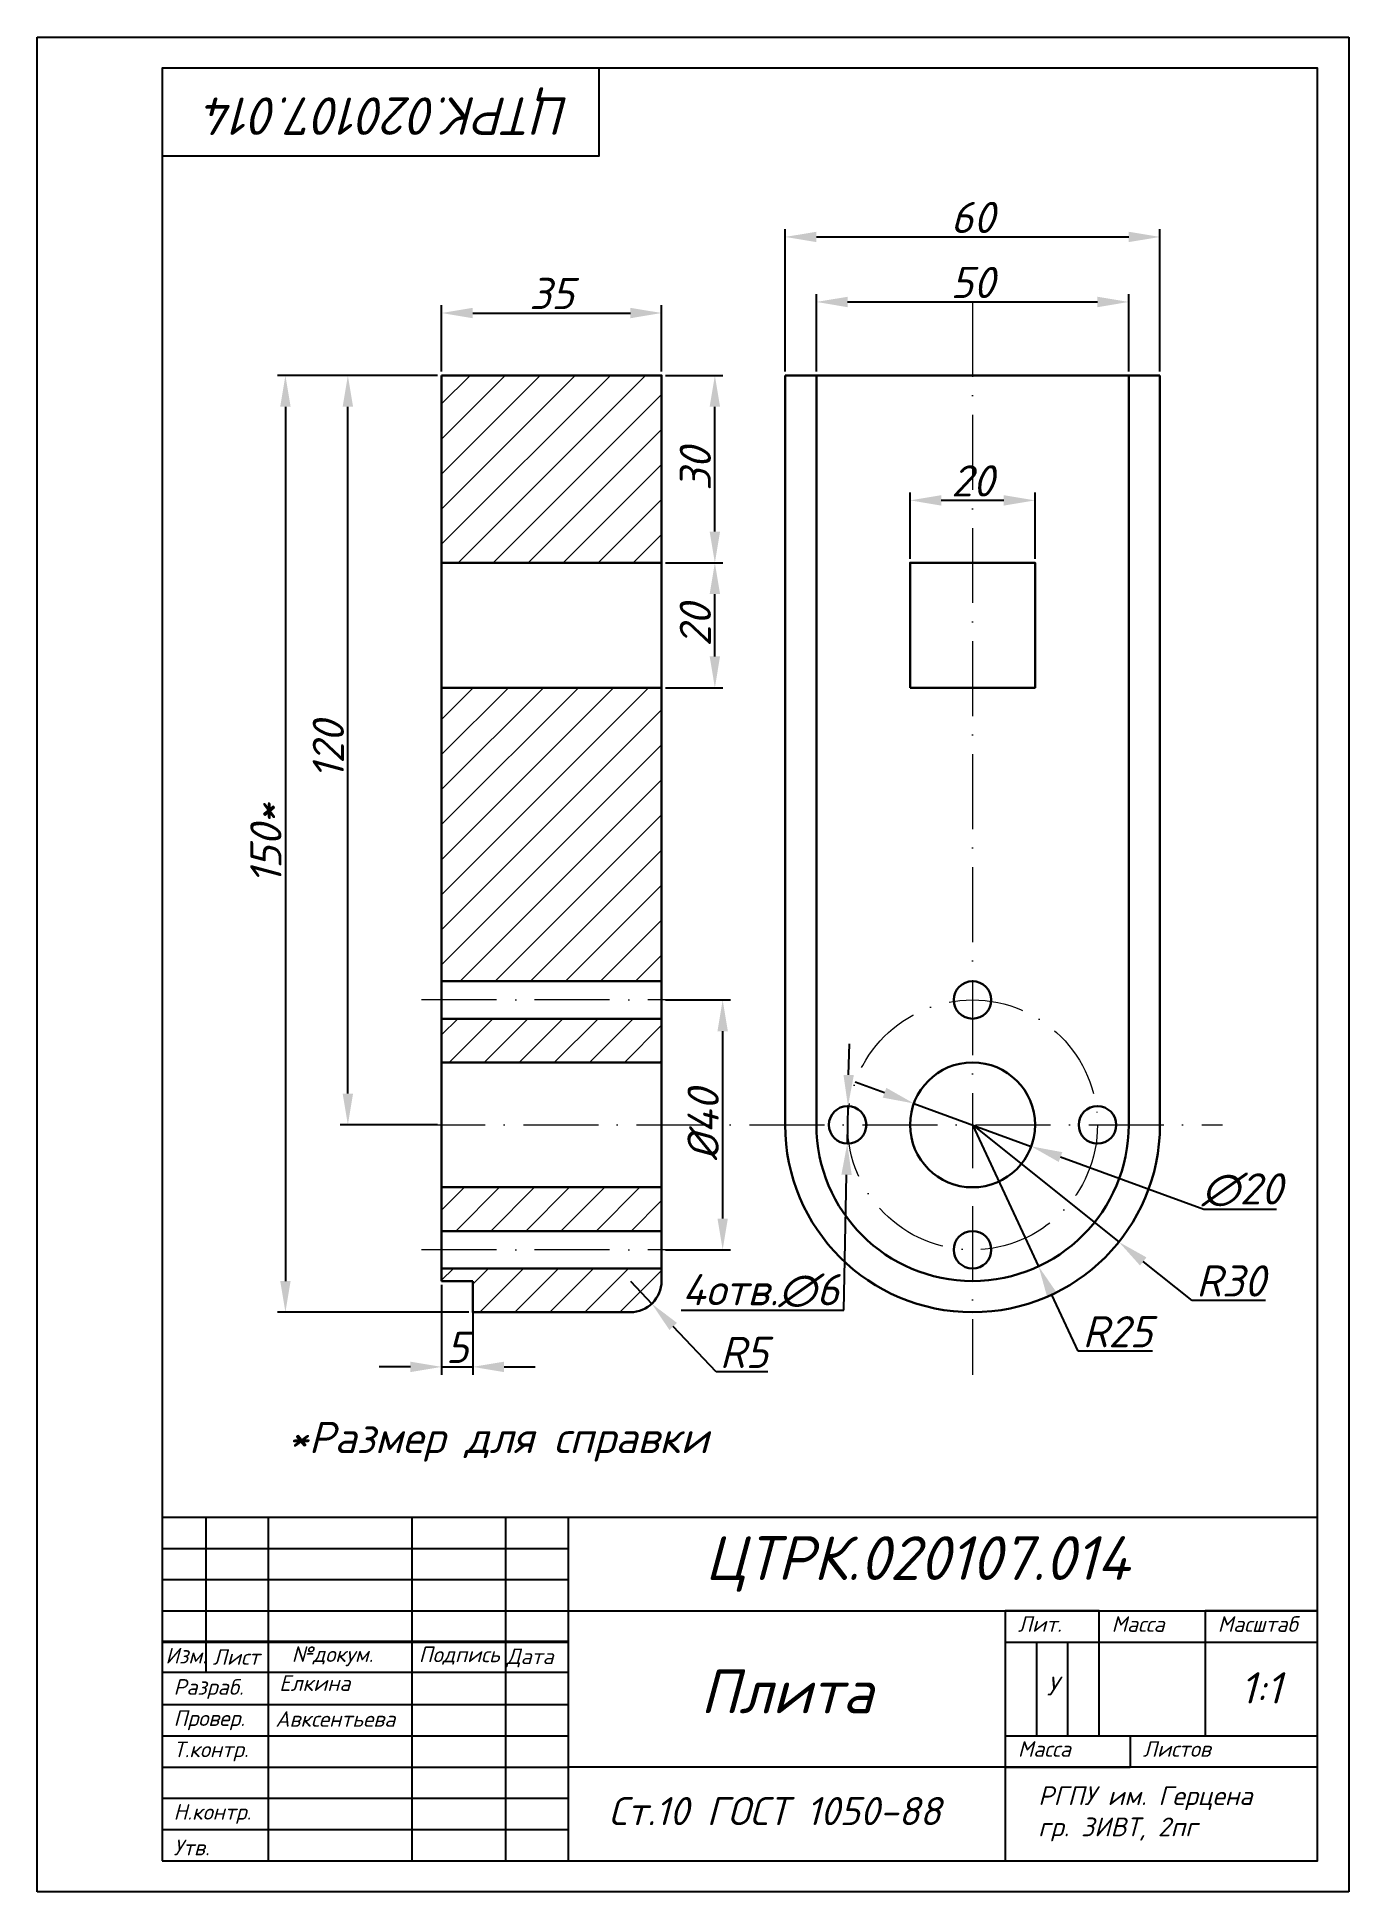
# Model space of a CAD drawing. Header units: millimetres. Extents: x 0 to 210, y 0 to 297.
import ezdxf

# ---------------------------------------------------------------- set-up
doc = ezdxf.new("R2010")
doc.units = ezdxf.units.MM
doc.linetypes.add('ACAD_ISO10W100', pattern=[18, 12, -3, 0, -3])
for name, color, linetype, lineweight in [('Контур', 7, 'Continuous', 30), ('Оси', 7, 'ACAD_ISO10W100', 20), ('Штриховка', 7, 'Continuous', 20)]:
    doc.layers.add(name, color=color, linetype=linetype, lineweight=lineweight)
for name, color, linetype in [('Размеры', 7, 'Continuous'), ('Рамка', 7, 'Continuous'), ('Текст', 7, 'Continuous')]:
    doc.layers.add(name, color=color, linetype=linetype)
doc.styles.get("Standard").update_dxf_attribs({"font": 'isocpeui.ttf', "height": 5})
doc.dimstyles.new('ISO-25', dxfattribs={"dimtxt": 5, "dimasz": 5, "dimexe": 1.25, "dimexo": 0.625, "dimtad": 1, "dimtoh": 1, "dimdec": 0, "dimtxsty": 'Standard', "dimcen": 0, "dimadec": 0, "dimazin": 0, "dimtfac": 1, "dimtdec": 0, "dimtmove": 0, "dimatfit": 3, "dimfxl": 1, "dimarcsym": 0})

# ---------------------------------------------------------------- blocks, each defined once
blk = doc.blocks.new('*U0')
at = {"layer": 'Контур', "linetype": 'Continuous', "lineweight": 30}
blk.add_circle((0, 0), 3, dxfattribs=at)
blk = doc.blocks.new('*U1')
at = {"layer": 'Контур', "color": 0, "linetype": 'ByBlock', "lineweight": -2, "transparency": 16777216}
for p, rotation in [((70, 120), 90), ((70, 120, 90), 90), ((70, 120, 180), 90), ((70, 120, 270), 90), ((50, 100), 180), ((50, 100, 90), 180), ((50, 100, 180), 180), ((50, 100, 270), 180), ((70, 80), 270), ((70, 80, 90), 270), ((70, 80, 180), 270), ((70, 80, 270), 270)]:
    blk.add_blockref('*U0', p, dxfattribs=dict(at, rotation=rotation))
for p in [(90, 100), (90, 100, 90), (90, 100, 180), (90, 100, 270)]:
    blk.add_blockref('*U0', p, dxfattribs=at)
blk = doc.blocks.new('*D2')
at = {"layer": 'Defpoints', "color": 0, "linetype": 'Continuous', "lineweight": -3, "transparency": 16777216}
for p in [(99.97, 252.82), (64.75, 242.82), (99.97, 242.82)]:
    blk.add_point(p, dxfattribs=at)
at = {"layer": 'Размеры', "color": 0, "linetype": 'Continuous', "lineweight": -2, "transparency": 16777216}
for p, q in [((64.75, 243.44), (64.75, 254.07)), ((69.75, 252.82), (94.97, 252.82)), ((99.97, 243.44), (99.97, 254.07))]:
    blk.add_line(p, q, dxfattribs=at)
at = {"layer": 'Размеры', "color": 0, "linetype": 'Continuous', "lineweight": -3, "transparency": 16777216}
for points in [[(69.75, 253.65), (69.75, 251.98), (64.75, 252.82)], [(94.97, 253.65), (94.97, 251.98), (99.97, 252.82)]]:
    blk.add_solid(points, dxfattribs=at)
at = {"layer": 'Размеры', "color": 0, "linetype": 'Continuous', "lineweight": -3, "transparency": 16777216, "insert": (82.36, 255.94), "char_height": 5, "attachment_point": 5}
blk.add_mtext('35', dxfattribs=at)
blk = doc.blocks.new('*D3')
at = {"layer": 'Defpoints', "color": 0, "linetype": 'Continuous', "lineweight": -3, "transparency": 16777216}
for p in [(174.75, 254.59), (124.75, 242.82), (174.75, 242.82)]:
    blk.add_point(p, dxfattribs=at)
at = {"layer": 'Размеры', "color": 0, "linetype": 'Continuous', "lineweight": -2, "transparency": 16777216}
for p, q in [((124.75, 243.44), (124.75, 255.84)), ((174.75, 243.44), (174.75, 255.84)), ((129.75, 254.59), (169.75, 254.59))]:
    blk.add_line(p, q, dxfattribs=at)
at = {"layer": 'Размеры', "color": 0, "linetype": 'Continuous', "lineweight": -3, "transparency": 16777216}
for points in [[(129.75, 255.42), (129.75, 253.75), (124.75, 254.59)], [(169.75, 255.42), (169.75, 253.75), (174.75, 254.59)]]:
    blk.add_solid(points, dxfattribs=at)
at = {"layer": 'Размеры', "color": 0, "linetype": 'Continuous', "lineweight": -3, "transparency": 16777216, "insert": (149.75, 257.71), "char_height": 5, "attachment_point": 5}
blk.add_mtext('50', dxfattribs=at)
blk = doc.blocks.new('*D4')
at = {"layer": 'Defpoints', "color": 0, "linetype": 'Continuous', "lineweight": -3, "transparency": 16777216}
for p in [(179.75, 265), (119.75, 242.82), (179.75, 242.82)]:
    blk.add_point(p, dxfattribs=at)
at = {"layer": 'Размеры', "color": 0, "linetype": 'Continuous', "lineweight": -2, "transparency": 16777216}
for p, q in [((119.75, 243.44), (119.75, 266.25)), ((124.75, 265), (174.75, 265)), ((179.75, 243.44), (179.75, 266.25))]:
    blk.add_line(p, q, dxfattribs=at)
at = {"layer": 'Размеры', "color": 0, "linetype": 'Continuous', "lineweight": -3, "transparency": 16777216}
for points in [[(124.75, 265.83), (124.75, 264.17), (119.75, 265)], [(174.75, 265.83), (174.75, 264.17), (179.75, 265)]]:
    blk.add_solid(points, dxfattribs=at)
at = {"layer": 'Размеры', "color": 0, "linetype": 'Continuous', "lineweight": -3, "transparency": 16777216, "insert": (149.75, 268.12), "char_height": 5, "attachment_point": 5}
blk.add_mtext('60', dxfattribs=at)
blk = doc.blocks.new('*D5')
at = {"layer": 'Defpoints', "color": 0, "linetype": 'Continuous', "lineweight": -3, "transparency": 16777216}
for p in [(99.97, 212.82), (108.5, 212.82), (99.97, 192.82)]:
    blk.add_point(p, dxfattribs=at)
at = {"layer": 'Размеры', "color": 0, "linetype": 'Continuous', "lineweight": -2, "transparency": 16777216}
for p, q in [((100.6, 212.82), (109.75, 212.82)), ((108.5, 197.82), (108.5, 207.82)), ((100.6, 192.82), (109.75, 192.82))]:
    blk.add_line(p, q, dxfattribs=at)
at = {"layer": 'Размеры', "color": 0, "linetype": 'Continuous', "lineweight": -3, "transparency": 16777216}
for points in [[(107.67, 207.82), (109.33, 207.82), (108.5, 212.82)], [(107.67, 197.82), (109.33, 197.82), (108.5, 192.82)]]:
    blk.add_solid(points, dxfattribs=at)
at = {"layer": 'Размеры', "color": 0, "linetype": 'Continuous', "lineweight": -3, "transparency": 16777216, "insert": (105.37, 202.82), "char_height": 5, "attachment_point": 5, "rotation": 90}
blk.add_mtext('20', dxfattribs=at)
blk = doc.blocks.new('*D6')
at = {"layer": 'Defpoints', "color": 0, "linetype": 'Continuous', "lineweight": -3, "transparency": 16777216}
for p in [(99.97, 242.82), (108.5, 242.82), (99.97, 212.82)]:
    blk.add_point(p, dxfattribs=at)
at = {"layer": 'Размеры', "color": 0, "linetype": 'Continuous', "lineweight": -2, "transparency": 16777216}
for p, q in [((100.6, 242.82), (109.75, 242.82)), ((108.5, 217.82), (108.5, 237.82)), ((100.6, 212.82), (109.75, 212.82))]:
    blk.add_line(p, q, dxfattribs=at)
at = {"layer": 'Размеры', "color": 0, "linetype": 'Continuous', "lineweight": -3, "transparency": 16777216}
for points in [[(107.67, 237.82), (109.33, 237.82), (108.5, 242.82)], [(107.67, 217.82), (109.33, 217.82), (108.5, 212.82)]]:
    blk.add_solid(points, dxfattribs=at)
at = {"layer": 'Размеры', "color": 0, "linetype": 'Continuous', "lineweight": -3, "transparency": 16777216, "insert": (105.37, 227.82), "char_height": 5, "attachment_point": 5, "rotation": 90}
blk.add_mtext('30', dxfattribs=at)
blk = doc.blocks.new('*D7')
at = {"layer": 'Defpoints', "color": 0, "linetype": 'Continuous', "lineweight": -3, "transparency": 16777216}
for p in [(49.75, 242.82), (64.75, 242.82), (64.75, 122.82)]:
    blk.add_point(p, dxfattribs=at)
at = {"layer": 'Размеры', "color": 0, "linetype": 'Continuous', "lineweight": -2, "transparency": 16777216}
for p, q in [((64.12, 242.82), (48.5, 242.82)), ((49.75, 127.82), (49.75, 237.82)), ((64.12, 122.82), (48.5, 122.82))]:
    blk.add_line(p, q, dxfattribs=at)
at = {"layer": 'Размеры', "color": 0, "linetype": 'Continuous', "lineweight": -3, "transparency": 16777216}
for points in [[(48.92, 237.82), (50.58, 237.82), (49.75, 242.82)], [(48.92, 127.82), (50.58, 127.82), (49.75, 122.82)]]:
    blk.add_solid(points, dxfattribs=at)
at = {"layer": 'Размеры', "color": 0, "linetype": 'Continuous', "lineweight": -3, "transparency": 16777216, "insert": (46.62, 182.82), "char_height": 5, "attachment_point": 5, "rotation": 90}
blk.add_mtext('120', dxfattribs=at)
blk = doc.blocks.new('*D8')
at = {"layer": 'Defpoints', "color": 0, "linetype": 'Continuous', "lineweight": -3, "transparency": 16777216}
for p in [(64.75, 242.82), (39.75, 92.82), (69.75, 92.82)]:
    blk.add_point(p, dxfattribs=at)
at = {"layer": 'Размеры', "color": 0, "linetype": 'Continuous', "lineweight": -2, "transparency": 16777216}
for p, q in [((64.12, 242.82), (38.5, 242.82)), ((39.75, 237.82), (39.75, 97.82)), ((69.12, 92.82), (38.5, 92.82))]:
    blk.add_line(p, q, dxfattribs=at)
at = {"layer": 'Размеры', "color": 0, "linetype": 'Continuous', "lineweight": -3, "transparency": 16777216}
for points in [[(38.92, 237.82), (40.58, 237.82), (39.75, 242.82)], [(38.92, 97.82), (40.58, 97.82), (39.75, 92.82)]]:
    blk.add_solid(points, dxfattribs=at)
at = {"layer": 'Размеры', "color": 0, "linetype": 'Continuous', "lineweight": -3, "transparency": 16777216, "insert": (36.62, 167.82), "char_height": 5, "attachment_point": 5, "rotation": 90}
blk.add_mtext('150*', dxfattribs=at)
blk = doc.blocks.new('*D9')
at = {"layer": 'Defpoints', "color": 0, "linetype": 'Continuous', "lineweight": -3, "transparency": 16777216}
for p in [(64.75, 97.82), (69.75, 97.82), (69.75, 84.07)]:
    blk.add_point(p, dxfattribs=at)
at = {"layer": 'Размеры', "color": 0, "linetype": 'Continuous', "lineweight": -2, "transparency": 16777216}
for p, q in [((64.75, 97.19), (64.75, 82.82)), ((69.75, 97.19), (69.75, 82.82)), ((59.75, 84.07), (54.75, 84.07)), ((64.75, 84.07), (69.75, 84.07)), ((74.75, 84.07), (79.75, 84.07))]:
    blk.add_line(p, q, dxfattribs=at)
at = {"layer": 'Размеры', "color": 0, "linetype": 'Continuous', "lineweight": -3, "transparency": 16777216}
for points in [[(59.75, 84.9), (59.75, 83.23), (64.75, 84.07)], [(74.75, 84.9), (74.75, 83.23), (69.75, 84.07)]]:
    blk.add_solid(points, dxfattribs=at)
at = {"layer": 'Размеры', "color": 0, "linetype": 'Continuous', "lineweight": -3, "transparency": 16777216, "insert": (67.25, 87.19), "char_height": 5, "attachment_point": 5}
blk.add_mtext('5', dxfattribs=at)
blk = doc.blocks.new('*D10')
at = {"layer": 'Defpoints', "color": 0, "linetype": 'Continuous', "lineweight": -3, "transparency": 16777216}
for p in [(139.75, 222.82), (139.75, 212.82), (159.75, 212.82)]:
    blk.add_point(p, dxfattribs=at)
at = {"layer": 'Размеры', "color": 0, "linetype": 'Continuous', "lineweight": -2, "transparency": 16777216}
for p, q in [((139.75, 213.44), (139.75, 224.07)), ((154.75, 222.82), (144.75, 222.82)), ((159.75, 213.44), (159.75, 224.07))]:
    blk.add_line(p, q, dxfattribs=at)
at = {"layer": 'Размеры', "color": 0, "linetype": 'Continuous', "lineweight": -3, "transparency": 16777216}
for points in [[(144.75, 223.65), (144.75, 221.98), (139.75, 222.82)], [(154.75, 223.65), (154.75, 221.98), (159.75, 222.82)]]:
    blk.add_solid(points, dxfattribs=at)
at = {"layer": 'Размеры', "color": 0, "linetype": 'Continuous', "lineweight": -3, "transparency": 16777216, "insert": (149.75, 225.94), "char_height": 5, "attachment_point": 5}
blk.add_mtext('20', dxfattribs=at)
blk = doc.blocks.new('*D11')
at = {"layer": 'Defpoints', "color": 0, "linetype": 'Continuous', "lineweight": -3, "transparency": 16777216}
for p in [(99.97, 142.82), (109.75, 142.82), (99.97, 102.82)]:
    blk.add_point(p, dxfattribs=at)
at = {"layer": 'Размеры', "color": 0, "linetype": 'Continuous', "lineweight": -2, "transparency": 16777216}
for p, q in [((100.6, 142.82), (111, 142.82)), ((109.75, 107.82), (109.75, 137.82)), ((100.6, 102.82), (111, 102.82))]:
    blk.add_line(p, q, dxfattribs=at)
at = {"layer": 'Размеры', "color": 0, "linetype": 'Continuous', "lineweight": -3, "transparency": 16777216}
for points in [[(108.92, 137.82), (110.58, 137.82), (109.75, 142.82)], [(108.92, 107.82), (110.58, 107.82), (109.75, 102.82)]]:
    blk.add_solid(points, dxfattribs=at)
at = {"layer": 'Размеры', "color": 0, "linetype": 'Continuous', "lineweight": -3, "transparency": 16777216, "insert": (106.62, 122.82), "char_height": 5, "attachment_point": 5, "rotation": 90}
blk.add_mtext('%%C40', dxfattribs=at)
blk = doc.blocks.new('*D12')
at = {"layer": 'Defpoints', "color": 0, "linetype": 'Continuous', "lineweight": -3, "transparency": 16777216}
for p in [(149.75, 122.82), (173.18, 104.07)]:
    blk.add_point(p, dxfattribs=at)
at = {"layer": 'Размеры', "color": 0, "linetype": 'Continuous', "lineweight": -2, "transparency": 16777216}
for p, q in [((149.75, 122.82), (173.18, 104.07)), ((184.89, 94.7), (177.08, 100.95)), ((196.65, 94.7), (184.89, 94.7))]:
    blk.add_line(p, q, dxfattribs=at)
at = {"layer": 'Размеры', "color": 0, "linetype": 'Continuous', "lineweight": -3, "transparency": 16777216}
blk.add_solid([(177.6, 101.6), (176.56, 100.3), (173.18, 104.07)], dxfattribs=at)
at = {"layer": 'Размеры', "color": 0, "linetype": 'Continuous', "lineweight": -3, "transparency": 16777216, "insert": (191.08, 97.83), "char_height": 5, "attachment_point": 5}
blk.add_mtext('R30', dxfattribs=at)
blk = doc.blocks.new('*D13')
at = {"layer": 'Defpoints', "color": 0, "linetype": 'Continuous', "lineweight": -3, "transparency": 16777216}
for p in [(149.75, 122.82), (160.33, 100.16)]:
    blk.add_point(p, dxfattribs=at)
at = {"layer": 'Размеры', "color": 0, "linetype": 'Continuous', "lineweight": -2, "transparency": 16777216}
for p, q in [((149.75, 122.82), (160.33, 100.16)), ((166.68, 86.57), (162.44, 95.63)), ((178.58, 86.57), (166.68, 86.57))]:
    blk.add_line(p, q, dxfattribs=at)
at = {"layer": 'Размеры', "color": 0, "linetype": 'Continuous', "lineweight": -3, "transparency": 16777216}
blk.add_solid([(163.2, 95.99), (161.69, 95.28), (160.33, 100.16)], dxfattribs=at)
at = {"layer": 'Размеры', "color": 0, "linetype": 'Continuous', "lineweight": -3, "transparency": 16777216, "insert": (172.94, 89.7), "char_height": 5, "attachment_point": 5}
blk.add_mtext('R25', dxfattribs=at)
blk = doc.blocks.new('*D14')
at = {"layer": 'Defpoints', "color": 0, "linetype": 'Continuous', "lineweight": -3, "transparency": 16777216}
for p in [(129.81, 125.81), (129.69, 119.82)]:
    blk.add_point(p, dxfattribs=at)
at = {"layer": 'Размеры', "color": 0, "linetype": 'Continuous', "lineweight": -2, "transparency": 16777216}
for p, q in [((129.92, 130.81), (130.03, 135.81)), ((129.81, 125.81), (129.69, 119.82)), ((129.12, 93.14), (129.58, 114.82)), ((103.13, 93.14), (129.12, 93.14))]:
    blk.add_line(p, q, dxfattribs=at)
at = {"layer": 'Размеры', "color": 0, "linetype": 'Continuous', "lineweight": -3, "transparency": 16777216}
for points in [[(129.09, 130.83), (130.75, 130.8), (129.81, 125.81)], [(128.75, 114.83), (130.41, 114.8), (129.69, 119.82)]]:
    blk.add_solid(points, dxfattribs=at)
at = {"layer": 'Размеры', "color": 0, "linetype": 'Continuous', "lineweight": -3, "transparency": 16777216, "insert": (115.81, 96.27), "char_height": 5, "attachment_point": 5}
blk.add_mtext('4отв.∅6', dxfattribs=at)
blk = doc.blocks.new('*D15')
at = {"layer": 'Defpoints', "color": 0, "linetype": 'Continuous', "lineweight": -3, "transparency": 16777216}
for p in [(94.97, 97.82), (98.4, 94.18)]:
    blk.add_point(p, dxfattribs=at)
at = {"layer": 'Размеры', "color": 0, "linetype": 'Continuous', "lineweight": -2, "transparency": 16777216}
for p, q in [((94.97, 97.82), (98.4, 94.18)), ((108.69, 83.26), (101.83, 90.54)), ((116.97, 83.26), (108.69, 83.26))]:
    blk.add_line(p, q, dxfattribs=at)
at = {"layer": 'Размеры', "color": 0, "linetype": 'Continuous', "lineweight": -3, "transparency": 16777216}
blk.add_solid([(102.44, 91.11), (101.23, 89.97), (98.4, 94.18)], dxfattribs=at)
at = {"layer": 'Размеры', "color": 0, "linetype": 'Continuous', "lineweight": -3, "transparency": 16777216, "insert": (113.15, 86.39), "char_height": 5, "attachment_point": 5}
blk.add_mtext('R5', dxfattribs=at)
blk = doc.blocks.new('*D16')
at = {"layer": 'Defpoints', "color": 0, "linetype": 'Continuous', "lineweight": -3, "transparency": 16777216}
for p in [(140.36, 126.25), (159.14, 119.38)]:
    blk.add_point(p, dxfattribs=at)
at = {"layer": 'Размеры', "color": 0, "linetype": 'Continuous', "lineweight": -2, "transparency": 16777216}
for p, q in [((135.66, 127.96), (130.97, 129.68)), ((140.36, 126.25), (159.14, 119.38)), ((186.76, 109.29), (163.84, 117.67)), ((198.39, 109.29), (186.76, 109.29))]:
    blk.add_line(p, q, dxfattribs=at)
at = {"layer": 'Размеры', "color": 0, "linetype": 'Continuous', "lineweight": -3, "transparency": 16777216}
for points in [[(135.95, 128.75), (135.38, 127.18), (140.36, 126.25)], [(164.12, 118.45), (163.55, 116.88), (159.14, 119.38)]]:
    blk.add_solid(points, dxfattribs=at)
at = {"layer": 'Размеры', "color": 0, "linetype": 'Continuous', "lineweight": -3, "transparency": 16777216, "insert": (192.89, 112.41), "char_height": 5, "attachment_point": 5}
blk.add_mtext('∅20', dxfattribs=at)

msp = doc.modelspace()

# ---------------------------------------------------------------- hatches: boundary and pattern name
at = {"layer": 'Штриховка', "linetype": 'Continuous', "lineweight": 20}
h = msp.add_hatch(dxfattribs=at)
h.set_pattern_fill('ANSI31', color=256, scale=1.25, angle=180)
h.set_pattern_definition([(225, (249.75, 52.8152), (2.80633, -2.80633), [])])
edge = h.paths.add_edge_path()
edge.add_line((64.75, 99.82), (64.75, 97.82))
edge.add_line((64.75, 97.82), (69.75, 97.82))
edge.add_line((69.75, 97.82), (69.75, 92.82))
edge.add_line((69.75, 92.82), (94.97, 92.82))
edge.add_arc((94.97, 97.82), 5, 270, 360)
edge.add_line((99.97, 97.82), (99.97, 99.82))
edge.add_line((99.97, 99.82), (64.75, 99.82))
h.paths.add_polyline_path([(99.97, 105.82), (99.97, 112.82), (64.75, 112.82), (64.75, 105.82)])
h.paths.add_polyline_path([(64.75, 139.82), (64.75, 132.82), (99.97, 132.82), (99.97, 139.82)])
h.paths.add_polyline_path([(99.97, 192.82), (64.75, 192.82), (64.75, 145.82), (99.97, 145.82)])
h.paths.add_polyline_path([(99.97, 212.82), (99.97, 242.82), (64.75, 242.82), (64.75, 212.82)])

# ---------------------------------------------------------------- linework, layer by layer
at = {"lineweight": -3}
for p, q in [((0, 0), (0, 297)), ((0, 297), (210, 297)), ((210, 297), (210, 0)), ((210, 0), (0, 0))]:
    msp.add_line(p, q, dxfattribs=at)
at = {"lineweight": 30}
msp.add_line((179.75, 232.82), (179.75, 232.82), dxfattribs=at)
at = {"layer": 'Контур', "linetype": 'Continuous', "lineweight": 30}
for p, q in [((64.75, 242.82), (64.75, 97.82)), ((99.97, 212.82), (64.75, 212.82)), ((99.97, 192.82), (64.75, 192.82)), ((64.75, 97.82), (69.75, 97.82))]:
    msp.add_line(p, q, dxfattribs=at)
at = {"layer": 'Контур', "lineweight": 30}
for p, q in [((119.75, 242.82), (119.75, 122.82)), ((179.75, 242.82), (119.75, 242.82)), ((124.75, 242.82), (124.75, 122.82)), ((174.75, 122.82), (174.75, 242.82)), ((179.75, 122.82), (179.75, 242.82)), ((64.75, 145.82), (99.97, 145.82)), ((64.75, 139.82), (99.97, 139.82)), ((99.97, 132.82), (64.75, 132.82)), ((64.75, 112.82), (99.97, 112.82)), ((64.75, 105.82), (99.97, 105.82)), ((64.75, 99.82), (99.97, 99.82))]:
    msp.add_line(p, q, dxfattribs=at)
msp.add_lwpolyline([(64.75, 242.82), (99.97, 242.82), (99.97, 97.82, -0.414214), (94.97, 92.82), (69.75, 92.82), (69.75, 97.82)], format="xyb", dxfattribs=at)
at = {"layer": 'Контур', "linetype": 'Continuous', "lineweight": 30}
msp.add_lwpolyline([(139.75, 192.82), (139.75, 212.82), (159.75, 212.82), (159.75, 192.82)], close=True, dxfattribs=at)
at = {"layer": 'Контур', "lineweight": 30}
msp.add_circle((149.75, 122.82), 10, dxfattribs=at)
for radius in [30, 25]:
    msp.add_arc((149.75, 122.82), radius, 180, 0, dxfattribs=at)
at = {"layer": 'Оси', "linetype": 'ACAD_ISO10W100', "lineweight": 20}
for p, q in [((149.75, 254.59), (149.75, 82.82)), ((109.75, 142.82), (59.75, 142.82)), ((59.75, 122.82), (189.75, 122.82)), ((109.75, 102.82), (59.75, 102.82))]:
    msp.add_line(p, q, dxfattribs=at)
msp.add_circle((149.75, 122.82), 20, dxfattribs=at)
at = {"layer": 'Рамка', "lineweight": -3}
msp.add_line((20, 60), (205, 60), dxfattribs=at)
at = {"layer": 'Рамка', "linetype": 'Continuous', "lineweight": -3}
for p, q in [((20, 60), (85, 60)), ((20, 60), (27, 60)), ((20, 60), (20, 55)), ((27, 60), (27, 35.16)), ((27, 60), (37, 60)), ((37, 60), (37, 5)), ((37, 60), (60, 60)), ((60, 60), (60, 5)), ((60, 60), (75, 60)), ((75, 60), (75, 5)), ((85, 60), (85, 5)), ((20, 55), (85, 55)), ((20, 55), (20, 50)), ((20, 50), (85, 50)), ((20, 50), (20, 45)), ((20, 45), (85, 45)), ((20, 45), (20, 40)), ((85, 45), (205, 45)), ((170, 45), (155, 45)), ((155, 45), (155, 5)), ((170, 25), (170, 45)), ((205, 45), (187, 45)), ((187, 45), (187, 25)), ((20, 40.16), (85, 40.16)), ((20, 40), (85, 40)), ((20, 40), (20, 35)), ((155, 40), (205, 40)), ((20, 35.16), (85, 35.16)), ((20, 30), (20, 25)), ((20, 25), (85, 25)), ((20, 25), (20, 20)), ((155, 25), (205, 25)), ((175, 25), (175, 20)), ((20, 20), (85, 20)), ((20, 20), (20, 15)), ((205, 20), (85, 20)), ((155, 20), (175, 20)), ((187, 20), (170, 20)), ((20, 15), (85, 15)), ((20, 15), (20, 10)), ((20, 10), (85, 10))]:
    msp.add_line(p, q, dxfattribs=at)
at = {"layer": 'Рамка', "lineweight": -3}
msp.add_lwpolyline([(20, 5), (205, 5), (205, 292), (20, 292)], close=True, dxfattribs=at)
at = {"layer": 'Рамка', "linetype": 'Continuous', "lineweight": -3}
msp.add_lwpolyline([(20, 292), (20, 278), (90, 278), (90, 292), (20, 292)], dxfattribs=at)
at = {"layer": 'Текст', "linetype": 'Continuous', "lineweight": -3}
for p, q in [((155, 40), (160, 40)), ((160, 40), (160, 25)), ((165, 25), (165, 40)), ((20, 30), (85, 30)), ((160, 25), (165, 25))]:
    msp.add_line(p, q, dxfattribs=at)

# ---------------------------------------------------------------- block references
at = {"layer": 'Контур', "linetype": 'ACAD_ISO10W100', "lineweight": 20, "rotation": 90}
msp.add_blockref('*U1', (249.75, 52.82), dxfattribs=at)

# ---------------------------------------------------------------- texts
at = {"layer": 'Текст', "linetype": 'Continuous', "lineweight": -3, "insert": (56.24, 285.16), "char_height": 6, "attachment_point": 5, "rotation": 180}
msp.add_mtext_dynamic_manual_height_columns('ЦТРК.020107.014', width=60.4659, gutter_width=25, heights=[15.47], dxfattribs=at)
at = {"layer": 'Текст', "linetype": 'Continuous', "lineweight": -3}
for s, width, gutter_width, heights, insert, char_height, attachment_point in [('*Размер для справки', 70.4254, 12.5, [0], (40.07, 75.26), 5, 1), ('ЦТРК.020107.014', 60.4659, 25, [15.47], (140.91, 52.5), 7, 5), ('Лит.', 15, 12.5, [0], (157.01, 42.89), 2.5, 4), ('Масса', 17, 12.5, [0], (172.01, 42.89), 2.5, 4), ('Масштаб', 18, 12.5, [0], (189.01, 42.89), 2.5, 4), ('Изм.', 7, 12.5, [5], (23.85, 37.83), 2.5, 5), ('Лист', 10.3165, 12.5, [0], (31.87, 37.62), 2.5, 5), ('№докум.', 18.6269, 12.5, [3.15], (40.76, 37.73), 2.5, 4), ('Подпись', 13.7553, 12.5, [4.87], (61.1, 37.83), 2.5, 4), ('Дата', 10.3165, 12.5, [0], (75.14, 38.97), 2.5, 1), ('Плита', 60.4659, 25, [15.47], (119.99, 32.1), 7, 5), ('Разраб.', 17, 12.5, [5], (21.84, 32.48), 2.5, 4), ('Елкина', 21.4926, 12.5, [0], (38.75, 33.43), 2.5, 4), ('У', 4.5851, 25, [15.47], (162.55, 32.96), 3, 5), ('1:1', 18.6269, 25, [14.9], (195.93, 32.67), 5, 5), ('Провер.', 17, 12.5, [5], (21.84, 27.48), 2.5, 4), ('Авксентьева', 21.8105, 12.5, [0], (38.15, 27.69), 2.5, 4), ('Т.контр.', 17, 12.5, [5], (21.84, 22.48), 2.5, 4), ('Масса', 17, 12.5, [0], (157.01, 22.89), 2.5, 4), ('Листов', 30, 12.5, [0], (177.01, 22.89), 2.5, 4), ('Ст.10 ГОСТ 1050-88', 64.7645, 20, [0], (91.48, 15.19), 4.5, 1), ('РГПУ им. Герцена гр. 3ИВТ, 2пг', 39.5464, 15, [0], (160.26, 16.91), 3, 1), ('Н.контр.', 17, 12.5, [5], (21.84, 12.48), 2.5, 4), ('Утв.', 17, 12.5, [5], (21.84, 7.11), 2.5, 4)]:
    msp.add_mtext_dynamic_manual_height_columns(s, width=width, gutter_width=gutter_width, heights=heights, dxfattribs=dict(at, insert=insert, char_height=char_height, attachment_point=attachment_point))

# ---------------------------------------------------------------- dimensions: what is measured, and where the dimension line sits
at = {"layer": 'Размеры', "linetype": 'Continuous', "lineweight": -3}
for base, p1, p2, angle, picture, middle in [((179.75, 265), (119.75, 242.82), (179.75, 242.82), 180, '*D4', (149.75, 265)), ((99.97, 252.82), (64.75, 242.82), (99.97, 242.82), 180, '*D2', (82.36, 252.82)), ((174.75, 254.59), (124.75, 242.82), (174.75, 242.82), 180, '*D3', (149.75, 254.59)), ((108.5, 242.82), (99.97, 212.82), (99.97, 242.82), 90, '*D6', (108.5, 227.82)), ((108.5, 212.82), (99.97, 192.82), (99.97, 212.82), 90, '*D5', (108.5, 202.82)), ((69.75, 84.07), (64.75, 97.82), (69.75, 97.82), 180, '*D9', (67.25, 84.07))]:
    dim = msp.add_linear_dim(base=base, p1=p1, p2=p2, angle=angle, dimstyle='ISO-25', dxfattribs=at)
    dim.commit()
    dim.dimension.update_dxf_attribs({"geometry": picture, "text_midpoint": middle, "dimtype": 160})
for base, p1, p2, text, picture, middle in [((39.75, 92.82), (64.75, 242.82), (69.75, 92.82), '<>*', '*D8', (36.62, 167.82)), ((109.75, 142.82), (99.97, 102.82), (99.97, 142.82), '%%C<>', '*D11', (106.62, 122.82))]:
    dim = msp.add_linear_dim(base=base, p1=p1, p2=p2, angle=90, text=text, dimstyle='ISO-25', dxfattribs=at)
    dim.commit()
    dim.dimension.update_dxf_attribs({"geometry": picture, "text_midpoint": middle})
for base, p1, p2, angle, picture, middle in [((49.75, 242.82), (64.75, 122.82), (64.75, 242.82), 90, '*D7', (46.62, 182.82)), ((139.75, 222.82), (159.75, 212.82), (139.75, 212.82), 180, '*D10', (149.75, 225.94))]:
    dim = msp.add_linear_dim(base=base, p1=p1, p2=p2, angle=angle, dimstyle='ISO-25', dxfattribs=at)
    dim.commit()
    dim.dimension.update_dxf_attribs({"geometry": picture, "text_midpoint": middle})
dim = msp.add_diameter_dim_2p(p1=(129.81, 125.81), p2=(129.69, 119.82), text='4отв.<>', dimstyle='ISO-25', dxfattribs=at)
dim.commit()
dim.dimension.update_dxf_attribs({"geometry": '*D14', "text_midpoint": (115.81, 93.14), "dimtype": 163})
dim = msp.add_diameter_dim_2p(p1=(140.36, 126.25), p2=(159.14, 119.38), dimstyle='ISO-25', dxfattribs=at)
dim.commit()
dim.dimension.update_dxf_attribs({"geometry": '*D16', "text_midpoint": (192.89, 109.29), "dimtype": 163})
for center, mpoint, picture, middle in [((149.75, 122.82), (173.18, 104.07), '*D12', (191.08, 97.83)), ((149.75, 122.82), (160.33, 100.16), '*D13', (172.94, 89.7)), ((94.97, 97.82), (98.4, 94.18), '*D15', (113.15, 86.39))]:
    dim = msp.add_radius_dim(center=center, mpoint=mpoint, dimstyle='ISO-25', dxfattribs=at)
    dim.commit()
    dim.dimension.update_dxf_attribs({"geometry": picture, "text_midpoint": middle})

doc.saveas('drawing.dxf')
